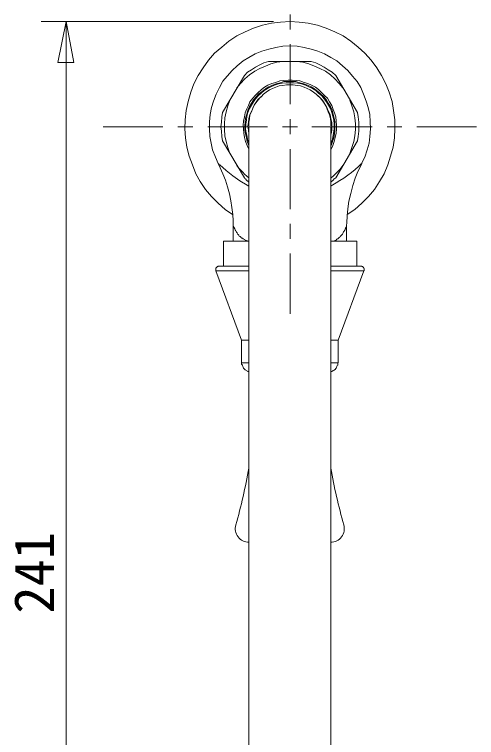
# Model space of a CAD drawing. Units: millimetres, scale not verified. Extents: x -300 to 302, y -412 to 405.
# Drawn here: x -224.4 to -122.7, y -253.1 to -94 of the extents above; entities that cross this region are included whole.
import ezdxf
from ezdxf.enums import TextEntityAlignment as Align

# ---------------------------------------------------------------- set-up
doc = ezdxf.new("R2010")
doc.units = ezdxf.units.MM
doc.header["$LTSCALE"] = 3
doc.layers.add('0-0', color=7, linetype='Continuous', lineweight=18)
doc.styles.add('ＭＳ ゴシック', font='')
doc.styles.get('ＭＳ ゴシック').set_extended_font_data('MS Gothic')

msp = doc.modelspace()

# ---------------------------------------------------------------- linework, layer by layer
at = {"layer": '0-0'}
for p, q in [((-163.74, -97.322), (-163.74, -94.045)), ((-167.398, -95.569), (-218.528, -95.569)), ((-213.042, -336.57), (-213.042, -95.569)), ((-163.74, -113.781), (-163.74, -100.599)), ((-168.541, -104.409), (-159.092, -104.409)), ((-178.599, -115.61), (-173.799, -107.457)), ((-148.957, -115.61), (-153.682, -107.457)), ((-163.74, -118.734), (-163.74, -117.058)), ((-191.782, -118.734), (-204.888, -118.734)), ((-185.152, -118.734), (-188.429, -118.734)), ((-168.693, -118.734), (-181.876, -118.734)), ((-172.808, -118.734), (-172.808, -323.407)), ((-163.74, -118.734), (-165.417, -118.734)), ((-163.74, -118.734), (-163.74, -120.411)), ((-163.74, -118.734), (-162.14, -118.734)), ((-158.94, -118.734), (-145.681, -118.734)), ((-154.825, -118.734), (-154.825, -323.407)), ((-142.404, -118.734), (-139.204, -118.734)), ((-135.851, -118.734), (-122.745, -118.734)), ((-173.799, -130.012), (-178.599, -121.858)), ((-153.682, -130.012), (-148.957, -121.858)), ((-163.74, -123.687), (-163.74, -136.87)), ((-176.313, -140.527), (-176.313, -143.956)), ((-163.74, -140.146), (-163.74, -143.423)), ((-151.32, -140.527), (-151.32, -143.956)), ((-178.371, -143.956), (-178.371, -149.443)), ((-178.371, -143.956), (-172.808, -143.956)), ((-149.11, -143.956), (-154.825, -143.956)), ((-149.11, -143.956), (-149.11, -149.443)), ((-163.74, -146.623), (-163.74, -159.882)), ((-172.808, -149.443), (-179.437, -149.443)), ((-148.119, -149.443), (-154.825, -149.443)), ((-180.123, -150.433), (-174.408, -165.673)), ((-180.123, -150.433), (-172.808, -150.433)), ((-147.51, -150.433), (-154.825, -150.433)), ((-147.51, -150.433), (-153.148, -165.673)), ((-174.408, -165.673), (-174.408, -170.703)), ((-174.408, -165.673), (-172.808, -165.673)), ((-153.148, -165.673), (-154.825, -165.673)), ((-153.148, -165.673), (-153.148, -170.703)), ((-174.408, -170.703), (-172.808, -170.703)), ((-154.825, -170.703), (-153.148, -170.703))]:
    msp.add_line(p, q, dxfattribs=at)
msp.add_lwpolyline([(-213.042, -95.569), (-211.289, -104.637), (-214.87, -104.637)], close=True, dxfattribs=at)
for points in [[(-151.167, -138.089), (-149.491, -136.946), (-147.967, -135.574), (-146.519, -134.127), (-145.224, -132.526), (-144.081, -130.774), (-143.09, -129.097), (-142.252, -127.116), (-141.642, -125.211), (-141.109, -123.23), (-140.804, -121.173), (-140.728, -119.191), (-140.728, -117.21), (-141.033, -115.153), (-141.337, -113.172), (-141.947, -111.114), (-142.709, -109.285), (-143.623, -107.457), (-144.69, -105.78), (-145.909, -104.104), (-147.281, -102.58), (-148.805, -101.208), (-150.405, -99.913), (-152.082, -98.77), (-153.91, -97.855), (-155.815, -97.093), (-157.72, -96.408), (-159.778, -95.95), (-161.759, -95.722), (-163.74, -95.569), (-165.874, -95.722), (-167.855, -95.95), (-169.836, -96.408), (-171.817, -97.093), (-173.646, -97.855), (-175.475, -98.77), (-177.228, -99.913), (-178.752, -101.208), (-180.352, -102.58), (-181.723, -104.104)], [(-148.043, -126.811), (-147.281, -125.44), (-146.824, -123.84), (-146.367, -122.392), (-146.214, -120.868), (-146.062, -119.191), (-146.138, -117.667), (-146.214, -116.067), (-146.595, -114.543), (-147.052, -113.095), (-147.586, -111.571), (-148.195, -110.124), (-149.034, -108.828), (-150.024, -107.609), (-151.091, -106.39), (-152.234, -105.323), (-153.453, -104.256), (-154.825, -103.494), (-156.196, -102.732), (-157.644, -102.123), (-159.092, -101.665), (-160.692, -101.284), (-162.216, -101.056), (-163.74, -100.98), (-165.34, -101.056), (-166.864, -101.284), (-168.465, -101.665), (-169.989, -102.123), (-171.436, -102.732), (-172.808, -103.494), (-174.103, -104.256), (-175.399, -105.323), (-176.466, -106.39), (-177.609, -107.609), (-178.523, -108.752), (-179.285, -110.124), (-180.047, -111.571), (-180.58, -113.095), (-181.038, -114.543), (-181.342, -116.067)], [(-181.723, -104.104), (-182.866, -105.78), (-184.009, -107.457), (-184.924, -109.285), (-185.61, -111.114), (-186.143, -113.172), (-186.6, -115.153), (-186.829, -117.21), (-186.905, -119.191), (-186.753, -121.173), (-186.448, -123.23), (-185.991, -125.211), (-185.229, -127.116), (-184.467, -129.097), (-183.552, -130.774), (-182.333, -132.526), (-181.038, -134.127), (-179.59, -135.574), (-178.066, -136.946), (-176.389, -138.089)], [(-165.34, -104.409), (-166.636, -104.561), (-168.007, -104.942), (-169.15, -105.399), (-170.446, -105.933), (-171.513, -106.542), (-172.656, -107.304), (-173.722, -108.219), (-174.637, -109.209), (-175.475, -110.2)], [(-168.541, -104.409), (-169.531, -104.713), (-170.446, -105.094), (-171.36, -105.628), (-172.275, -106.237), (-173.113, -106.771), (-173.799, -107.457)], [(-152.158, -110.2), (-152.996, -109.209), (-153.91, -108.219), (-154.901, -107.304), (-155.968, -106.542), (-157.187, -105.933), (-158.406, -105.399), (-159.625, -104.942), (-160.921, -104.561), (-162.292, -104.409)], [(-153.682, -107.457), (-154.52, -106.771), (-155.358, -106.237), (-156.273, -105.628), (-157.187, -105.094), (-158.101, -104.713), (-159.092, -104.409)], [(-154.749, -123.687), (-154.368, -122.849), (-154.063, -122.011), (-153.834, -121.096), (-153.606, -120.182), (-153.529, -119.268), (-153.529, -118.429), (-153.606, -117.515), (-153.682, -116.601), (-153.987, -115.686), (-154.291, -114.924), (-154.596, -114.086), (-155.053, -113.248), (-155.511, -112.486), (-156.196, -111.876), (-156.806, -111.267), (-157.492, -110.581), (-158.178, -110.047), (-159.016, -109.59), (-159.854, -109.209), (-160.692, -108.981), (-161.607, -108.676), (-162.369, -108.6), (-163.283, -108.523), (-164.197, -108.523), (-165.112, -108.6), (-166.026, -108.676), (-166.864, -108.981), (-167.779, -109.209), (-168.617, -109.59), (-169.379, -110.047), (-170.065, -110.581), (-170.827, -111.267), (-171.436, -111.876), (-171.97, -112.486), (-172.579, -113.248), (-172.884, -114.086), (-173.341, -114.924), (-173.646, -115.686), (-173.799, -116.601)], [(-154.749, -122.849), (-154.444, -122.011), (-154.139, -121.173), (-153.987, -120.258), (-153.91, -119.496), (-153.91, -118.582), (-153.91, -117.667), (-154.063, -116.829), (-154.291, -115.991), (-154.52, -115.077), (-154.901, -114.315), (-155.358, -113.553), (-155.815, -112.791), (-156.349, -112.181), (-157.035, -111.495), (-157.644, -110.962), (-158.406, -110.428), (-159.092, -109.971), (-159.93, -109.59), (-160.768, -109.285), (-161.607, -109.057), (-162.521, -108.828), (-163.283, -108.828), (-164.197, -108.828), (-165.112, -108.828), (-165.95, -109.057), (-166.788, -109.285), (-167.626, -109.59), (-168.465, -109.971), (-169.15, -110.428), (-169.912, -110.962), (-170.598, -111.495), (-171.208, -112.181), (-171.741, -112.791), (-172.275, -113.553), (-172.656, -114.315), (-173.037, -115.077), (-173.265, -115.991), (-173.57, -116.829), (-173.646, -117.667)], [(-154.749, -122.316), (-154.444, -121.554), (-154.291, -120.639), (-154.139, -119.801), (-154.063, -119.039), (-154.063, -118.125), (-154.139, -117.286), (-154.368, -116.448), (-154.596, -115.61), (-154.901, -114.772), (-155.282, -114.01), (-155.739, -113.248), (-156.273, -112.638), (-156.806, -111.952), (-157.492, -111.343), (-158.101, -110.809), (-158.863, -110.352), (-159.625, -109.971), (-160.387, -109.59), (-161.226, -109.285), (-162.064, -109.133), (-162.978, -109.057), (-163.74, -109.057), (-164.655, -109.057), (-165.493, -109.133), (-166.331, -109.285), (-167.169, -109.59), (-168.007, -109.971), (-168.693, -110.352), (-169.455, -110.809), (-170.141, -111.343), (-170.751, -111.952), (-171.36, -112.638), (-171.817, -113.248), (-172.275, -114.01), (-172.656, -114.772), (-173.037, -115.61), (-173.265, -116.448), (-173.341, -117.286), (-173.494, -118.125)], [(-154.825, -118.582), (-154.825, -117.744), (-154.901, -116.982), (-155.053, -116.143), (-155.358, -115.458), (-155.663, -114.696), (-155.968, -114.01), (-156.349, -113.324), (-156.882, -112.714), (-157.339, -112.181), (-158.025, -111.571), (-158.635, -111.114), (-159.321, -110.657), (-160.006, -110.352), (-160.692, -110.047), (-161.454, -109.743), (-162.216, -109.666), (-163.054, -109.514), (-163.74, -109.514), (-164.578, -109.514), (-165.34, -109.666), (-166.179, -109.743), (-166.864, -110.047), (-167.626, -110.352), (-168.312, -110.657), (-168.998, -111.114), (-169.608, -111.571), (-170.141, -112.181), (-170.751, -112.714), (-171.208, -113.324), (-171.665, -114.01), (-171.97, -114.696), (-172.275, -115.458), (-172.579, -116.143), (-172.656, -116.982), (-172.808, -117.744), (-172.808, -118.582)], [(-176.999, -112.867), (-177.456, -114.162), (-177.837, -115.458), (-178.142, -116.753), (-178.218, -118.125), (-178.218, -119.344), (-178.142, -120.715), (-177.837, -122.011), (-177.456, -123.306), (-176.999, -124.602)], [(-169.836, -111.876), (-170.446, -112.41), (-170.979, -113.095), (-171.513, -113.781), (-171.894, -114.543), (-172.275, -115.381), (-172.579, -116.067), (-172.808, -116.905), (-172.884, -117.82), (-173.037, -118.658), (-172.884, -119.496), (-172.808, -120.411)], [(-154.749, -120.411), (-154.596, -119.496), (-154.596, -118.658), (-154.596, -117.82), (-154.825, -116.905), (-154.977, -116.067), (-155.282, -115.381), (-155.663, -114.543), (-156.12, -113.781), (-156.577, -113.095), (-157.111, -112.41), (-157.72, -111.876)], [(-150.634, -124.602), (-150.177, -123.306), (-149.719, -122.011), (-149.491, -120.715), (-149.338, -119.344), (-149.338, -118.125), (-149.491, -116.753), (-149.719, -115.458), (-150.177, -114.162), (-150.634, -112.867)], [(-181.342, -116.067), (-181.495, -117.667), (-181.495, -119.191), (-181.419, -120.868), (-181.114, -122.392), (-180.809, -123.84), (-180.199, -125.44), (-179.59, -126.811)], [(-178.599, -115.61), (-178.752, -116.601), (-178.828, -117.744), (-178.98, -118.734), (-178.828, -119.725), (-178.752, -120.868), (-178.599, -121.858)], [(-148.957, -121.858), (-148.805, -120.868), (-148.653, -119.725), (-148.653, -118.734), (-148.653, -117.744), (-148.805, -116.601), (-148.957, -115.61)], [(-173.799, -116.601), (-174.027, -117.515), (-174.103, -118.429), (-174.027, -119.268), (-173.951, -120.182), (-173.799, -121.096), (-173.57, -122.011), (-173.189, -122.849), (-172.808, -123.687)], [(-173.646, -117.667), (-173.722, -118.582), (-173.722, -119.496), (-173.57, -120.258), (-173.341, -121.173), (-173.189, -122.011), (-172.808, -122.849)], [(-173.494, -118.125), (-173.57, -119.039), (-173.494, -119.801), (-173.265, -120.639), (-173.113, -121.554), (-172.808, -122.316)], [(-179.59, -126.811), (-179.133, -127.802), (-178.522, -129.095), (-177.979, -130.492), (-177.508, -131.963), (-177.109, -133.481), (-176.788, -135.018), (-176.546, -136.545), (-176.387, -138.035), (-176.313, -139.461), (-176.313, -140.527)], [(-172.808, -131.841), (-173.189, -131.612), (-174.803, -130.635), (-176.361, -129.578), (-177.839, -128.413), (-179.209, -127.116), (-179.437, -127.04), (-179.437, -126.964), (-179.514, -126.888), (-179.59, -126.888), (-179.59, -126.811)], [(-175.475, -127.269), (-175.094, -127.802), (-174.637, -128.259), (-174.18, -128.716), (-173.799, -129.174), (-173.265, -129.631), (-172.808, -130.012)], [(-147.967, -126.811), (-148.043, -126.811), (-148.043, -126.888), (-148.119, -126.888), (-148.724, -127.503), (-149.437, -128.145), (-150.228, -128.795), (-151.07, -129.435), (-151.933, -130.047), (-152.79, -130.613), (-153.611, -131.115), (-154.368, -131.536), (-154.825, -131.841)], [(-154.749, -130.012), (-154.291, -129.631), (-153.834, -129.174), (-153.377, -128.716), (-152.92, -128.259), (-152.539, -127.802), (-152.158, -127.269)], [(-151.32, -140.527), (-151.243, -139.842), (-151.218, -138.428), (-151.066, -136.845), (-150.799, -135.156), (-150.43, -133.425), (-149.973, -131.714), (-149.439, -130.088), (-148.843, -128.611), (-148.195, -127.345), (-147.967, -126.811)], [(-173.799, -130.012), (-173.722, -130.164), (-173.57, -130.24), (-173.341, -130.469), (-173.189, -130.621), (-173.037, -130.698), (-172.808, -130.926)], [(-154.825, -130.926), (-154.596, -130.698), (-154.444, -130.621), (-154.291, -130.469), (-154.063, -130.24), (-153.91, -130.164), (-153.682, -130.012)], [(-173.113, -143.956), (-173.189, -143.88), (-173.341, -143.804), (-173.494, -143.804), (-173.646, -143.728), (-173.722, -143.575), (-173.799, -143.575), (-173.951, -143.499), (-174.103, -143.423), (-174.18, -143.347), (-174.256, -143.271), (-174.408, -143.271), (-174.484, -143.118), (-174.637, -142.966), (-174.713, -142.89), (-174.942, -142.813), (-175.018, -142.661), (-175.018, -142.585), (-175.17, -142.432), (-175.323, -142.356), (-175.399, -142.128), (-175.551, -141.975), (-175.627, -141.747), (-175.78, -141.67), (-175.78, -141.518), (-175.856, -141.518), (-175.856, -141.442), (-175.932, -141.213), (-176.008, -141.137), (-176.008, -141.061), (-176.085, -140.985), (-176.085, -140.832), (-176.237, -140.756), (-176.237, -140.68), (-176.313, -140.604), (-176.313, -140.527)], [(-151.32, -140.527), (-151.32, -140.756), (-151.396, -140.832), (-151.548, -141.061), (-151.548, -141.213), (-151.624, -141.289), (-151.701, -141.518), (-151.777, -141.594), (-151.853, -141.747), (-152.005, -141.899), (-152.082, -142.051), (-152.082, -142.128), (-152.158, -142.204), (-152.234, -142.356), (-152.463, -142.585), (-152.539, -142.661), (-152.643, -142.848), (-152.764, -142.953), (-152.886, -143.026), (-152.996, -143.118), (-153.072, -143.271), (-153.148, -143.347), (-153.225, -143.423), (-153.453, -143.499), (-153.529, -143.575), (-153.606, -143.728), (-153.682, -143.804), (-153.834, -143.804), (-153.987, -143.88), (-154.063, -143.956)], [(-179.437, -149.443), (-179.514, -149.443), (-179.59, -149.443), (-179.666, -149.519), (-179.742, -149.519), (-179.895, -149.671), (-179.971, -149.748), (-180.047, -149.824), (-180.123, -149.9), (-180.123, -149.976), (-180.123, -150.129), (-180.123, -150.205), (-180.123, -150.281), (-180.123, -150.357), (-180.123, -150.433)], [(-147.51, -150.433), (-147.433, -150.433), (-147.433, -150.357), (-147.433, -150.281), (-147.433, -150.205), (-147.433, -150.129), (-147.433, -149.976), (-147.51, -149.976), (-147.51, -149.9), (-147.51, -149.824), (-147.586, -149.824), (-147.586, -149.748), (-147.662, -149.671), (-147.738, -149.671), (-147.738, -149.519), (-147.891, -149.519), (-147.967, -149.519), (-147.967, -149.443), (-148.043, -149.443), (-148.119, -149.443)], [(-174.408, -170.703), (-174.408, -170.855), (-174.408, -171.007), (-174.256, -171.236), (-174.256, -171.312), (-174.18, -171.465), (-174.103, -171.693), (-174.027, -171.846), (-173.951, -171.922), (-173.722, -172.15), (-173.646, -172.227), (-173.494, -172.303), (-173.265, -172.379), (-173.189, -172.531), (-173.037, -172.608), (-172.808, -172.608)], [(-154.825, -172.608), (-154.596, -172.608), (-154.444, -172.531), (-154.291, -172.379), (-154.063, -172.303), (-153.987, -172.227), (-153.834, -172.15), (-153.682, -171.922), (-153.606, -171.846), (-153.529, -171.693), (-153.453, -171.465), (-153.377, -171.312), (-153.225, -171.236), (-153.225, -171.007), (-153.225, -170.855), (-153.148, -170.703)]]:
    msp.add_lwpolyline(points, dxfattribs=at)
for centre, radius, start, end in [((-306.351, -169.598), 135.726, 344.28607, 349.71204), ((-21.281, -169.598), 135.726, 190.28796, 195.71393), ((-172.811, -207.169), 3, 164.28607, 270), ((-154.822, -207.169), 3, 270, 15.71393)]:
    msp.add_arc(centre, radius, start, end, dxfattribs=at)

# ---------------------------------------------------------------- texts
at = {"layer": '0-0', "style": 'ＭＳ ゴシック'}
msp.add_text('241', height=8.798, rotation=90, dxfattribs=at).set_placement((-213.042, -225.88), align=Align.BOTTOM_LEFT)

doc.saveas('drawing.dxf')
